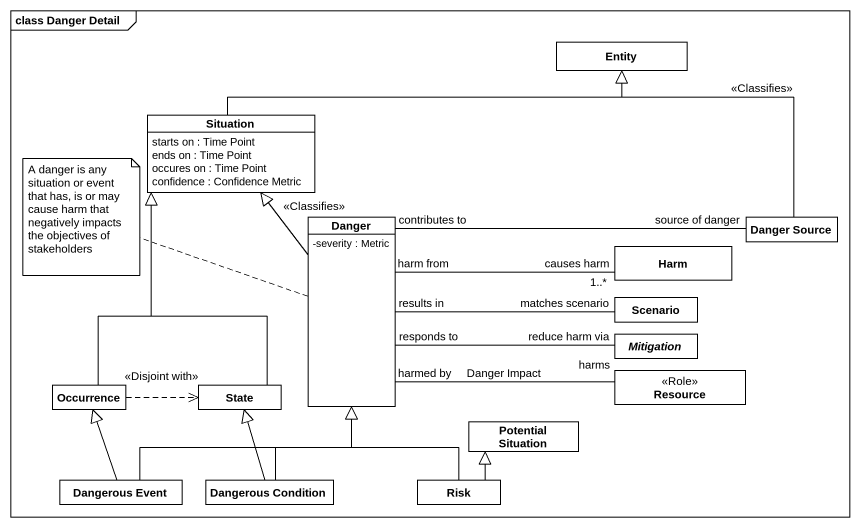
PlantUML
@startuml
mainframe class Danger Detail
hide circle
hide empty members
skinparam classAttributeIconSize 0
class "Entity" as Entity_
class Situation {
  starts on : Time Point
  ends on : Time Point
  occures on : Time Point
  confidence : Confidence Metric
}
class Danger {
  -severity : Metric
}
class "Danger Source" as Danger_Source
class Harm
class Scenario
class Resource <<Role>>
abstract class Mitigation
class Occurrence
class "State" as State_
class "Potential Situation" as Potential_Situation
class "Dangerous Event" as Dangerous_Event
class "Dangerous Condition" as Dangerous_Condition
class Risk
Situation -right-|> Entity_
Danger -up-|> Situation : <<Classifies>>
Danger "contributes to" -right- "source of danger" Danger_Source
Danger "harm from" -right- "causes harm\n1..*" Harm
Danger "results in" -right- "matches scenario" Scenario
Danger "harmed by" -right- "harms" Resource : Danger Impact
Danger "responds to" -right- "reduce harm via" Mitigation
Danger_Source -up-|> Entity_ : <<Classifies>>
Occurrence -up-|> Situation
Occurrence .right.> State_ : <<Disjoint with>>
State_ -up-|> Situation
Dangerous_Event -up-|> Danger
Dangerous_Event -up-|> Occurrence
Dangerous_Condition -up-|> Danger
Dangerous_Condition -up-|> State_
Risk -up-|> Danger
Risk -up-|> Potential_Situation
note left of Danger : A danger is any situation or event that has, is or may cause harm that negatively impacts the objectives of stakeholders
@enduml
